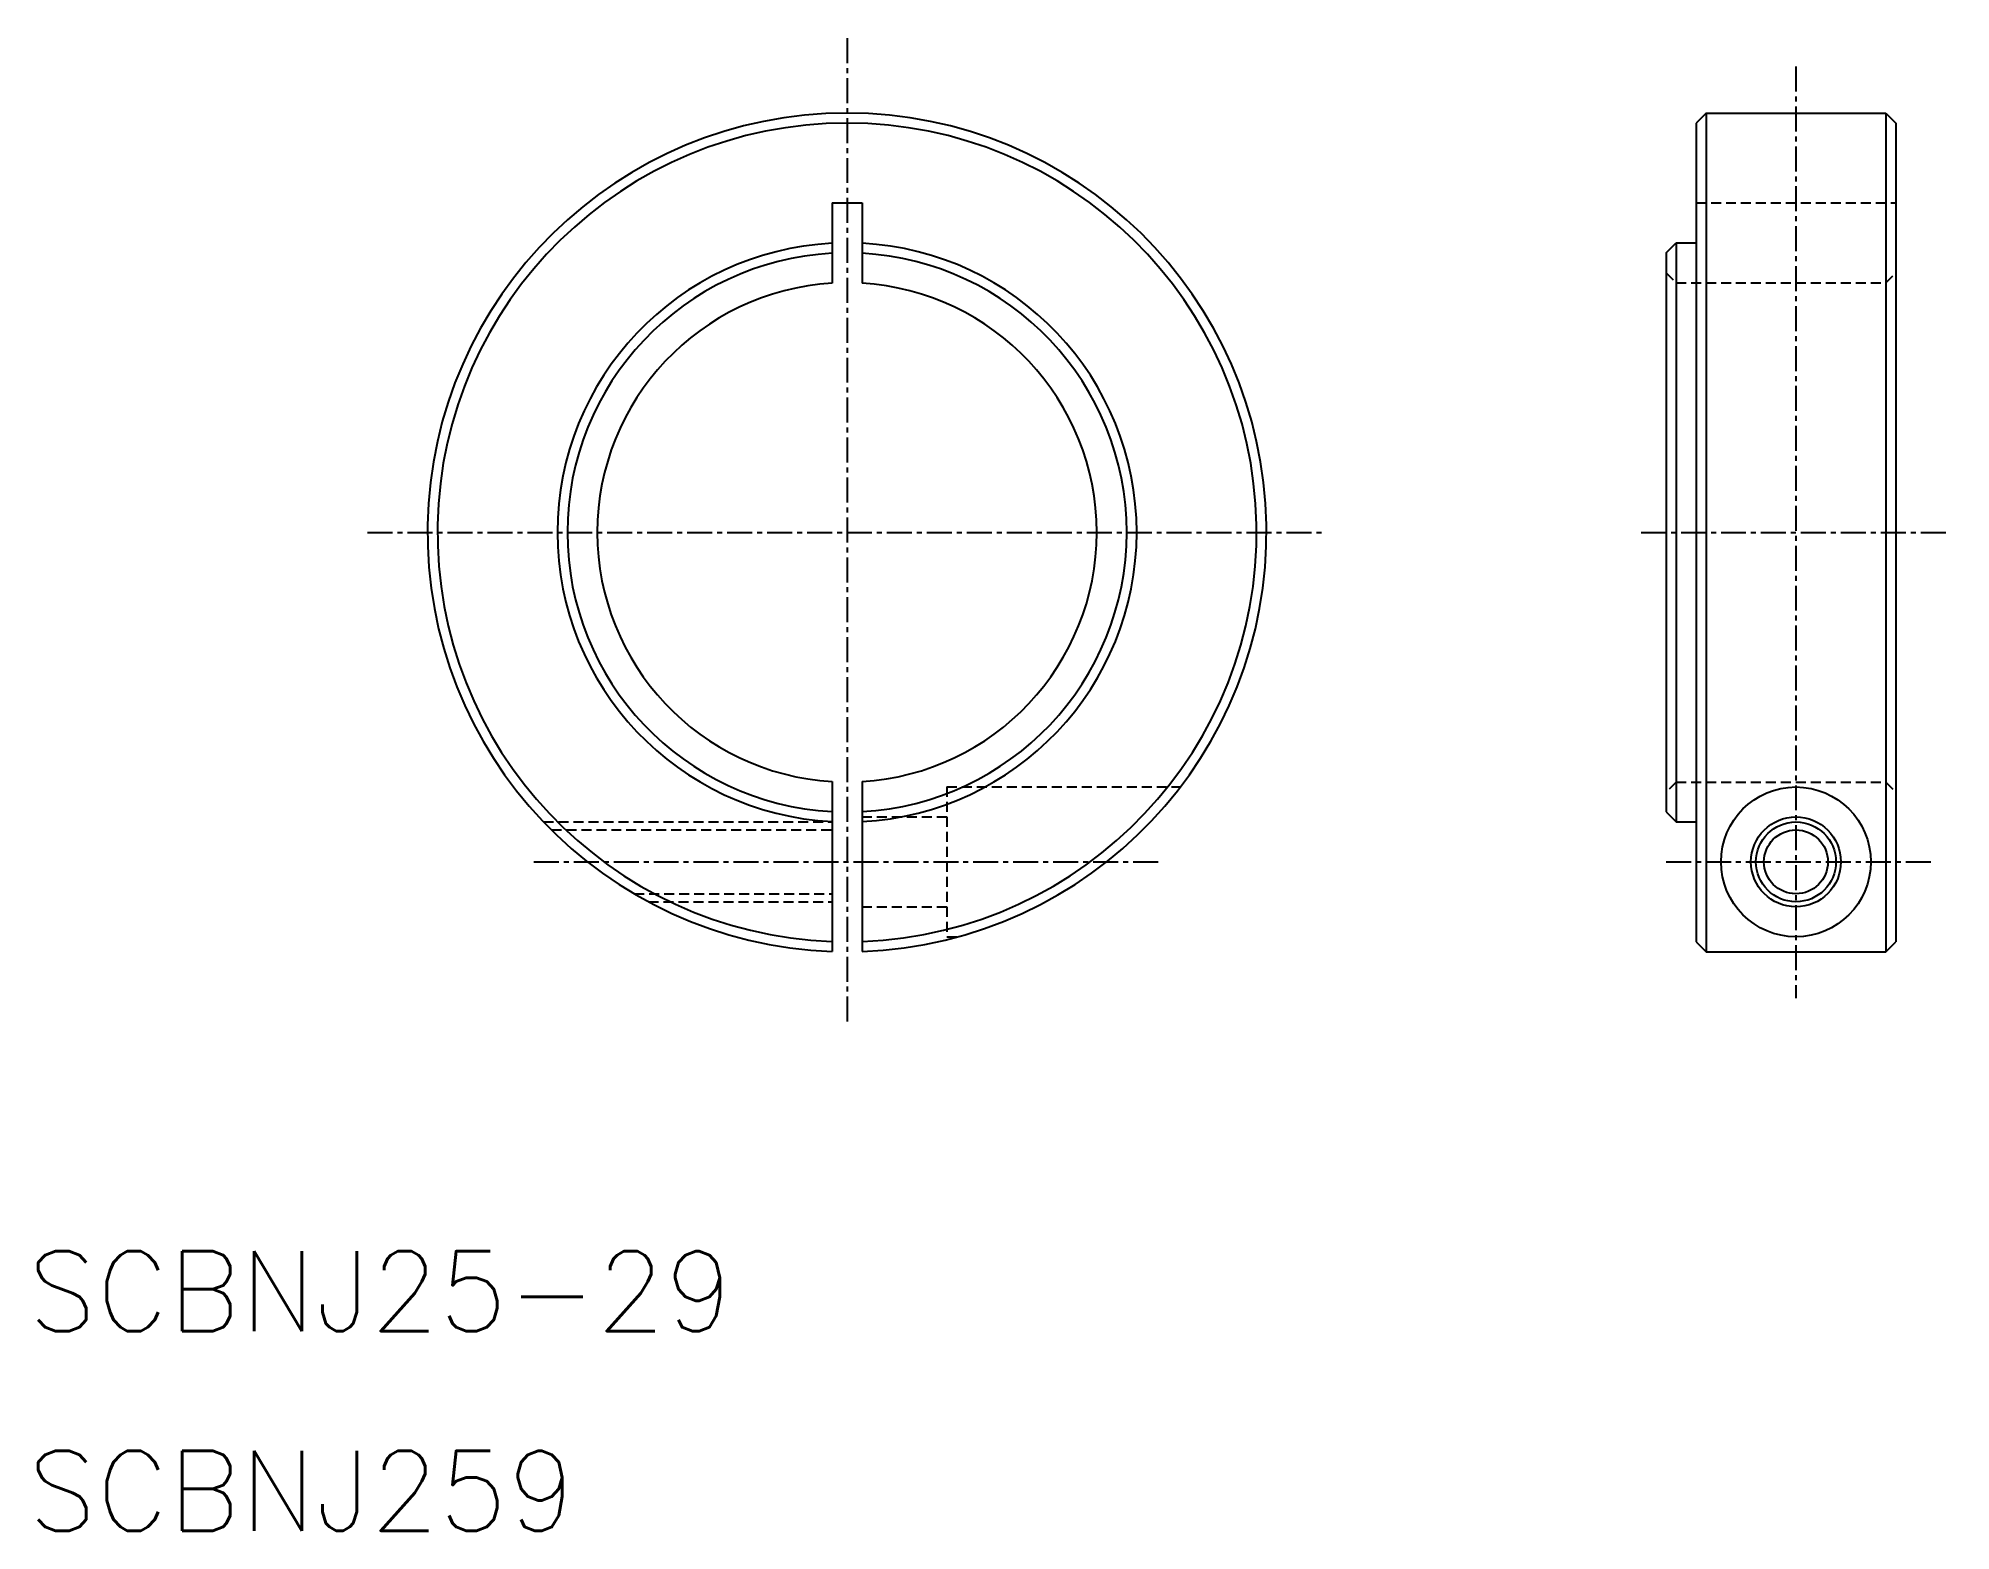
# Model space of a CAD drawing. Extents: x 10.5 to 106.2, y 10 to 84.7.
import ezdxf

# ---------------------------------------------------------------- set-up
doc = ezdxf.new("R2010")
doc.units = 0
doc.linetypes.add('CENTER', pattern=[2, 1.25, -0.25, 0.25, -0.25])
doc.linetypes.add('DASHED', pattern=[0.75, 0.5, -0.25])
doc.layers.get('0').update_dxf_attribs({"linetype": 'CONTINUOUS'})
doc.layers.add('CENTER', color=1, linetype='CENTER')
doc.styles.get("Standard").update_dxf_attribs({"font": 'txt.shx', "bigfont": 'bigfont.shx'})

msp = doc.modelspace()

# ---------------------------------------------------------------- linework, layer by layer
at = {"color": 7, "linetype": 'CONTINUOUS'}
for p, q in [((94, 81), (93.5, 80.5)), ((93.5, 80.5), (93.5, 39.5)), ((94, 81), (103, 81)), ((94, 81), (94, 39)), ((103, 81), (103.5, 80.5)), ((103, 81), (103, 39)), ((103.5, 80.5), (103.5, 39.5)), ((50.25, 76.5), (50.25, 72.477)), ((50.25, 76.5), (51.75, 76.5)), ((51.75, 76.5), (51.75, 72.477)), ((92, 74), (92.5, 74.5)), ((92, 74), (92, 46)), ((92.5, 74.5), (92.5, 45.5)), ((92.5, 74.5), (93.5, 74.5)), ((93.5, 60), (93.5, 60)), ((50.25, 47.523), (50.25, 39.013)), ((51.75, 47.523), (51.75, 39.013)), ((92, 46), (92.5, 45.5)), ((92.5, 45.5), (93.5, 45.5)), ((93.5, 39.5), (94, 39)), ((103, 39), (103.5, 39.5)), ((94, 39), (103, 39))]:
    msp.add_line(p, q, dxfattribs=at)
at = {"color": 3, "linetype": 'DASHED'}
for p, q in [((93.5, 76.5), (103.5, 76.5)), ((92, 73), (92.5, 72.5)), ((103, 72.5), (103.5, 73)), ((92.5, 72.5), (103, 72.5)), ((56, 47.25), (67.686, 47.25)), ((56, 47.25), (56, 39.75)), ((92.5, 47.5), (92, 47)), ((92.5, 47.5), (103, 47.5)), ((103, 47.5), (103.5, 47)), ((35.81, 45.5), (50.25, 45.5)), ((36.202, 45.1), (50.25, 45.1)), ((51.75, 45.75), (56, 45.75)), ((40.352, 41.9), (50.25, 41.9)), ((41.063, 41.5), (50.25, 41.5)), ((51.75, 41.25), (56, 41.25)), ((56, 39.75), (56.562, 39.75))]:
    msp.add_line(p, q, dxfattribs=at)
at = {"color": 7, "linetype": 'CONTINUOUS'}
for radius in [3.75, 2.25, 1.6]:
    msp.add_circle((98.5, 43.5), radius, dxfattribs=at)
at = {"color": 3, "linetype": 'CONTINUOUS'}
msp.add_circle((98.5, 43.5), 2, dxfattribs=at)
at = {"color": 7, "linetype": 'CONTINUOUS'}
for radius, start, end in [(21, 272.04671, 267.95329), (20.5, 272.1491, 267.8509), (14.5, 92.9649, 267.0351), (14, 93.07089, 266.92911), (14.5, 272.9649, 87.0351), (14, 273.07089, 86.92911), (12.5, 93.43981, 266.56019), (12.5, 273.43981, 86.56019)]:
    msp.add_arc((51, 60), radius, start, end, dxfattribs=at)
at = {"layer": 'CENTER', "color": 1, "linetype": 'CENTER'}
for p, q in [((51, 84.75), (51, 35.25)), ((98.5, 83.333), (98.5, 36.667)), ((27, 60), (75, 60)), ((90.75, 60), (106.25, 60)), ((35.322, 43.5), (66.678, 43.5)), ((92, 43.5), (105.5, 43.5))]:
    msp.add_line(p, q, dxfattribs=at)

# ---------------------------------------------------------------- texts
at = {"color": 7, "linetype": 'CONTINUOUS'}
for s, p in [('SCBNJ25-29', (10, 20)), ('SCBNJ259', (10, 10))]:
    msp.add_text(s, height=4, dxfattribs=at).set_placement(p)

doc.saveas('drawing.dxf')
